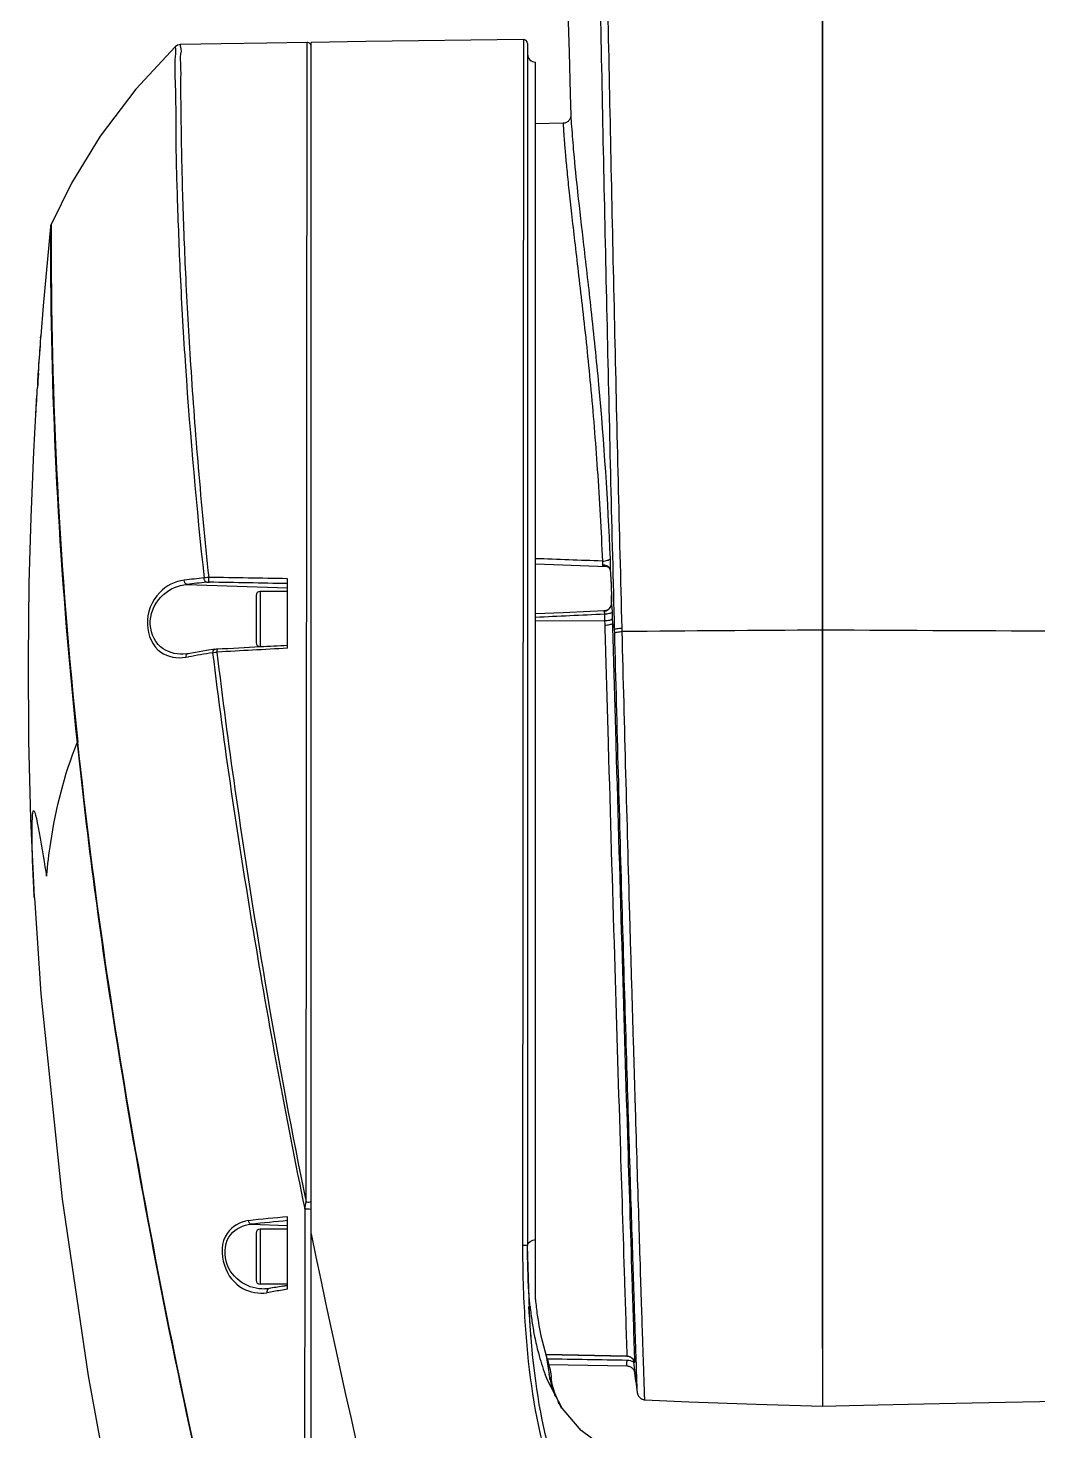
# Model space of a CAD drawing. Header units: millimetres. Extents: x 5828 to 6704, y 123 to 421.
# Drawn here: x 6334.33 to 6340.75, y 241.01 to 249.92 of the extents above; entities that cross this region are included whole.
import ezdxf

# ---------------------------------------------------------------- set-up
doc = ezdxf.new("R2010")
doc.units = ezdxf.units.MM
doc.layers.add('外形图', color=7, linetype='Continuous')

msp = doc.modelspace()

# ---------------------------------------------------------------- linework, layer by layer
at = {"layer": '外形图', "linetype": 'ByBlock'}
for p, q in [((6339.376, 241.5369), (6339.376, 267.3177)), ((6339.376, 264.4446), (6339.376, 241.1693)), ((6337.4757, 249.85), (6337.4698, 242.1933)), ((6336.0931, 242.4674), (6336.1006, 249.8319)), ((6336.126, 237.5193), (6336.126, 249.8323)), ((6337.501, 249.825), (6337.501, 242.1911)), ((6337.551, 241.8476), (6337.551, 249.7069)), ((6337.7726, 249.5042), (6337.7763, 249.3672)), ((6337.7273, 249.3184), (6337.551, 249.3153)), ((6337.7763, 249.3675), (6337.7762, 249.3652)), ((6334.469, 248.661), (6334.469, 248.6478)), ((6334.4731, 248.6761), (6334.4729, 248.6622)), ((6334.407, 247.9679), (6334.406, 247.9557)), ((6334.3883, 247.7102), (6334.3878, 247.7033)), ((6334.3908, 247.7102), (6334.3884, 247.7102)), ((6334.3922, 247.7674), (6334.3902, 247.7387)), ((6334.3939, 247.7883), (6334.3924, 247.7675)), ((6334.3867, 247.6816), (6334.3859, 247.6694)), ((6334.3889, 247.6816), (6334.3869, 247.6816)), ((6335.3359, 246.3895), (6335.976, 246.3673)), ((6335.976, 245.984), (6335.976, 246.4255)), ((6335.776, 246.3193), (6335.776, 246.0193)), ((6335.801, 246.3443), (6335.801, 245.9943)), ((6335.976, 246.3443), (6335.801, 246.3443)), ((6338.0335, 246.2661), (6338.0334, 246.2639)), ((6338.0337, 246.2661), (6338.0336, 246.2639)), ((6337.551, 246.1579), (6337.991, 246.1594)), ((6337.991, 246.1594), (6337.9918, 246.1312)), ((6338.0398, 246.1698), (6338.0406, 246.1412)), ((6338.0551, 246.0815), (6338.0546, 246.1034)), ((6338.1024, 246.09), (6338.1018, 246.1119)), ((6335.3283, 245.9263), (6335.3454, 245.9292)), ((6335.5131, 245.978), (6335.513, 245.9779)), ((6335.5269, 245.9592), (6335.5304, 245.9594)), ((6334.3666, 244.3984), (6334.3663, 244.4042)), ((6335.976, 241.913), (6335.976, 242.373)), ((6335.744, 242.3254), (6335.976, 242.3174)), ((6335.801, 242.2943), (6335.801, 241.9443)), ((6335.976, 242.2943), (6335.801, 242.2943)), ((6335.776, 242.2693), (6335.776, 241.9693)), ((6337.5154, 241.7112), (6337.501, 242.1911)), ((6335.976, 241.9443), (6335.801, 241.9443)), ((6335.9719, 241.9368), (6335.976, 241.9375)), ((6337.5122, 241.7666), (6337.5102, 241.8037)), ((6337.5148, 241.7231), (6337.5122, 241.7666)), ((6337.5176, 241.6815), (6337.5148, 241.7231)), ((6337.5216, 241.6241), (6337.5154, 241.7112)), ((6337.5202, 241.6483), (6337.5176, 241.6815)), ((6337.5231, 241.6131), (6337.5202, 241.6483)), ((6337.6172, 241.4998), (6337.6204, 241.4997)), ((6337.6174, 241.4993), (6338.1322, 241.4885)), ((6337.6204, 241.4997), (6338.1321, 241.4889)), ((6337.6352, 241.4352), (6338.1333, 241.4256)), ((6337.6366, 241.3869), (6337.6391, 241.3718)), ((6338.1714, 241.4681), (6338.1715, 241.4675)), ((6338.1715, 241.4675), (6338.1887, 241.33)), ((6338.1745, 241.4634), (6338.1744, 241.4634)), ((6337.6147, 241.3676), (6337.613, 241.3723)), ((6337.6271, 241.336), (6337.6148, 241.3675)), ((6337.7207, 241.1582), (6337.6271, 241.336)), ((6337.6419, 241.3546), (6337.6426, 241.3504)), ((6337.651, 241.3556), (6337.6511, 241.3513)), ((6337.6566, 241.3081), (6337.6511, 241.3513)), ((6338.1889, 241.3282), (6338.1822, 241.3794)), ((6338.1887, 241.33), (6338.1892, 241.326)), ((6338.1889, 241.3282), (6338.1988, 241.2543)), ((6338.1892, 241.326), (6338.1889, 241.3282)), ((6337.703, 241.1875), (6337.6948, 241.2041)), ((6337.6995, 241.1857), (6337.6949, 241.2038)), ((6337.7185, 241.156), (6337.703, 241.1875))]:
    msp.add_line(p, q, dxfattribs=at)
for points in [[(6337.7572, 250.0256), (6337.765, 249.7687), (6337.7726, 249.5042)], [(6337.4757, 249.85), (6336.4743, 249.8374), (6336.126, 249.8323)], [(6337.501, 249.825), (6337.4987, 249.8354), (6337.4924, 249.8439), (6337.4831, 249.849), (6337.4757, 249.85)], [(6335.2617, 249.8048), (6335.0119, 249.5359), (6334.7855, 249.237), (6334.6028, 248.9387), (6334.473, 248.6761)], [(6335.2957, 249.8189), (6335.2765, 249.8147), (6335.2617, 249.8047)], [(6336.1006, 249.8319), (6335.8432, 249.828), (6335.5533, 249.8233), (6335.2957, 249.8189)], [(6336.1153, 249.8274), (6336.1042, 249.8317), (6336.1006, 249.8319)], [(6336.126, 249.807), (6336.1232, 249.8185), (6336.1153, 249.8274)], [(6337.7762, 249.3652), (6337.7762, 249.3645), (6337.7761, 249.3635), (6337.776, 249.3624), (6337.7758, 249.3609), (6337.7755, 249.3591), (6337.775, 249.357), (6337.7744, 249.3545), (6337.7735, 249.3517), (6337.7722, 249.3485), (6337.7706, 249.345), (6337.7684, 249.3412), (6337.7656, 249.3374), (6337.7622, 249.3336), (6337.7583, 249.3299), (6337.7539, 249.3266), (6337.7489, 249.3237), (6337.7433, 249.3214), (6337.7373, 249.3196), (6337.7308, 249.3186), (6337.7273, 249.3184)], [(6334.469, 248.661), (6334.4221, 248.1598), (6334.4074, 247.9679)], [(6334.4731, 248.6761), (6334.4721, 248.6738), (6334.4702, 248.6677), (6334.4692, 248.6625), (6334.469, 248.661)], [(6334.3743, 247.469), (6334.3606, 247.2317), (6334.3432, 246.8152), (6334.3319, 246.3983), (6334.3264, 245.9198), (6334.3297, 245.3962), (6334.3427, 244.9009), (6334.3663, 244.4042)], [(6337.551, 246.52), (6337.7234, 246.5141), (6337.8896, 246.5081), (6338.0048, 246.5038)], [(6338.0048, 246.5038), (6338.0052, 246.5037), (6338.0064, 246.5035), (6338.0083, 246.5029), (6338.0108, 246.5019), (6338.0136, 246.5002), (6338.0164, 246.4981), (6338.0189, 246.4957), (6338.0208, 246.4932), (6338.0224, 246.4908), (6338.0236, 246.4884)], [(6338.0236, 246.4884), (6338.0245, 246.4861), (6338.025, 246.4842), (6338.0252, 246.4829)], [(6338.0252, 246.4828), (6338.0258, 246.4777), (6338.0273, 246.4627), (6338.0287, 246.4466), (6338.0299, 246.4296), (6338.031, 246.4119), (6338.0319, 246.3934), (6338.0327, 246.3745), (6338.0333, 246.3551), (6338.0336, 246.3356), (6338.0338, 246.3192)], [(6335.4745, 246.4338), (6335.4639, 246.433), (6335.454, 246.4318), (6335.4454, 246.4302)], [(6335.462, 246.4029), (6335.4663, 246.4032), (6335.4713, 246.4033), (6335.4767, 246.4033)], [(6338.0338, 246.3192), (6338.0338, 246.3041), (6338.0338, 246.2857), (6338.0335, 246.2661)], [(6337.9907, 246.2219), (6337.8983, 246.2175), (6337.728, 246.2097), (6337.551, 246.2019)], [(6338.0334, 246.2639), (6338.0328, 246.2595), (6338.0317, 246.2546), (6338.0299, 246.2497), (6338.0276, 246.2451), (6338.0248, 246.2407), (6338.0216, 246.2368), (6338.0181, 246.2333), (6338.0145, 246.2304), (6338.0108, 246.228), (6338.007, 246.226), (6338.0032, 246.2244), (6337.9994, 246.2233), (6337.9957, 246.2225), (6337.9923, 246.222), (6337.9907, 246.2219)], [(6335.3419, 245.9492), (6335.3349, 245.9481), (6335.3126, 245.9462)], [(6335.513, 245.9778), (6335.4605, 245.9692), (6335.3916, 245.9577), (6335.3419, 245.9492)], [(6335.4998, 245.955), (6335.5079, 245.9566), (6335.5171, 245.9581), (6335.5269, 245.9592)], [(6335.5131, 245.978), (6335.5184, 245.9787), (6335.5238, 245.9792), (6335.5293, 245.9796)], [(6334.638, 245.3836), (6334.6393, 245.3847), (6334.6409, 245.3858), (6334.6429, 245.3869)], [(6334.3666, 244.3984), (6334.4087, 243.788), (6334.5432, 242.4842), (6334.7076, 241.3627), (6334.9118, 240.253), (6335.1862, 238.9929), (6335.3708, 238.2317)], [(6335.8584, 241.9172), (6335.853, 241.9163), (6335.8309, 241.9143)], [(6338.1322, 241.4885), (6338.1361, 241.4883), (6338.1395, 241.4878), (6338.1429, 241.4871), (6338.1461, 241.4862), (6338.1492, 241.4851), (6338.1521, 241.4839), (6338.1549, 241.4825), (6338.1576, 241.4809), (6338.1601, 241.4793), (6338.1624, 241.4775), (6338.1646, 241.4757), (6338.1666, 241.4737), (6338.1685, 241.4718), (6338.1702, 241.4697), (6338.1717, 241.4677), (6338.1731, 241.4656), (6338.1744, 241.4635), (6338.1755, 241.4615), (6338.1765, 241.4595), (6338.1773, 241.4576), (6338.178, 241.4558), (6338.1785, 241.4543), (6338.179, 241.453), (6338.1792, 241.4519), (6338.1794, 241.4512), (6338.1795, 241.4507), (6338.1796, 241.4505)], [(6338.1333, 241.4256), (6338.1355, 241.4255), (6338.1404, 241.425), (6338.1453, 241.4239), (6338.1502, 241.4222), (6338.1549, 241.42), (6338.1594, 241.4173), (6338.1636, 241.4142), (6338.1674, 241.4107), (6338.1707, 241.4069), (6338.1736, 241.4029), (6338.1761, 241.3988), (6338.1781, 241.3946), (6338.1797, 241.3904), (6338.181, 241.3861), (6338.1819, 241.3818), (6338.1822, 241.3795)], [(6337.6948, 241.2041), (6337.6736, 241.2521), (6337.6566, 241.3081)], [(6338.1988, 241.2543), (6338.199, 241.253), (6338.1992, 241.2515), (6338.1995, 241.25), (6338.2, 241.2483), (6338.2005, 241.2465), (6338.2011, 241.2446), (6338.2018, 241.2427), (6338.2026, 241.2408), (6338.2035, 241.2389), (6338.2045, 241.2369), (6338.2056, 241.2349), (6338.2069, 241.2329), (6338.2084, 241.2309), (6338.21, 241.2289), (6338.2118, 241.2268), (6338.2138, 241.2248), (6338.2159, 241.2229), (6338.2182, 241.2211), (6338.2207, 241.2193), (6338.2234, 241.2176), (6338.2262, 241.2161), (6338.2292, 241.2148), (6338.2324, 241.2136), (6338.2357, 241.2126), (6338.2392, 241.2118), (6338.2428, 241.2113), (6338.246, 241.211)], [(6338.246, 241.211), (6338.527, 241.1986), (6338.9536, 241.1823), (6339.376, 241.1693)], [(6339.376, 241.1693), (6339.5461, 241.1737), (6339.7278, 241.1782), (6339.9194, 241.1827), (6340.1196, 241.1872), (6340.3269, 241.1916), (6340.5397, 241.1959), (6340.7566, 241.2001), (6340.976, 241.2042)], [(6339.376, 240.6656), (6339.3367, 240.667), (6339.1041, 240.6768), (6338.8834, 240.6903), (6338.6766, 240.7099), (6338.484, 240.7382), (6338.3039, 240.7784), (6338.1368, 240.8341), (6337.982, 240.9109), (6337.8418, 241.0161), (6337.7207, 241.1582)]]:
    msp.add_lwpolyline(points, dxfattribs=at)
for centre, radius, start, end in [((6337.551, 249.757), 0.05, 180, 270), ((6364.3948, 248.5731), 29.922, 179.82943, 186.11252), ((6360.5148, 245.9738), 26.1835, 175.65901, 176.09868), ((6360.6259, 245.965), 26.2953, 175.65835, 176.024), ((6346.0458, 246.9105), 11.6823, 175.99374, 176.41587), ((6341.5521, 247.259), 7.178, 176.16756, 176.39571), ((6335.1345, 247.7377), 0.7427, 178.64749, 180.85244), ((6360.7743, 245.9566), 26.4435, 176.34819, 176.7214), ((6360.9075, 245.9463), 26.5776, 176.3442, 176.68917), ((6335.1407, 247.6541), 0.7545, 178.84352, 181.01348), ((6335.1127, 247.6552), 0.7265, 176.20001, 177.91382), ((6334.1145, 144.9435), 101.6672, 87.822699, 88.062959), ((6337.187, 246.3886), 0.8438, 6.42083, 6.66196), ((6337.1293, 229.904), 16.6117, 95.81812, 96.25704), ((6337.148, 229.9268), 16.5621, 95.84295, 96.2815), ((6331.5739, -4.0597), 250.5239, 88.993172, 89.107879), ((6331.4075, 5.6476), 240.7901, 88.912859, 89.031691), ((6335.801, 246.3193), 0.025, 90, 180), ((6335.9306, 246.3049), 2.1034, 358.9418, 0.38759), ((6333.1334, 347.4165), 101.3308, 272.498642, 272.746927), ((6337.9813, 246.2748), 0.0561, 275.06788, 280.03213), ((6337.9813, 246.2749), 0.0562, 280.02917, 281.35914), ((6341.5319, 247.4074), 3.7138, 199.93476, 200.55586), ((6335.801, 246.0193), 0.025, 180, 270), ((6342.6715, -331.0362), 577.1443, 90.327157, 90.4535982), ((6338.4319, 227.8953), 18.2961, 99.22159, 99.71202), ((6346.7785, 46.0434), 200.2322, 93.092606, 93.220302), ((6337.2534, 228.2704), 14.1603, 95.1757, 96.18758), ((6337.2594, 228.225), 14.1816, 95.19224, 96.13411), ((6335.801, 242.2693), 0.025, 90, 180), ((6344.6468, 242.1646), 7.1771, 179.77115, 183.64627), ((6335.801, 241.9693), 0.025, 180, 270), ((6338.1613, 228.9729), 13.1475, 99.70422, 100.08772), ((6337.7728, 231.128), 10.9335, 99.92831, 100.1544), ((6338.4567, 227.198), 14.9226, 99.56925, 99.91328), ((6339.7412, 242.031), 2.2354, 185.83205, 188.3169), ((6339.4547, 241.9891), 1.9459, 188.31656, 190.89225), ((6339.3109, 241.9623), 1.7996, 190.92144, 191.26897), ((6339.1423, 241.9271), 1.6274, 191.21309, 194.92328), ((6339.0442, 241.9033), 1.5264, 195.00944, 200.36034), ((6338.5167, 241.5075), 0.3419, 189.18405, 189.45129), ((6338.1972, 241.3814), 0.0152, 175.93876, 187.30742), ((6333.0217, 240.6079), 4.6802, 9.17941, 9.39385), ((6335.1411, 240.9501), 2.5333, 8.80711, 9.09155), ((6337.6162, 241.3586), 0.035, 323.98831, 334.62281)]:
    msp.add_arc(centre, radius, start, end, dxfattribs=at)
for points, knots in [([(6338.0546, 246.1034), (6338.0386, 246.7255), (6338.0085, 247.9733), (6337.9686, 249.8488), (6337.9343, 251.7313), (6337.9068, 253.6173), (6337.8892, 255.1901), (6337.8783, 256.4482), (6337.8717, 257.3912), (6337.8667, 258.3339), (6337.8641, 259.1193), (6337.8626, 259.7476), (6337.8614, 260.219), (6337.866, 260.6904), (6337.8506, 261.0047), (6337.8356, 261.1611)], [0, 0, 0, 0, 0.123966, 0.248625, 0.373704, 0.499012, 0.624371, 0.687021, 0.749637, 0.812225, 0.874803, 0.906094, 0.937392, 0.968695, 1, 1, 1, 1]), ([(6338.1018, 246.1119), (6338.0859, 246.7337), (6338.0557, 247.9809), (6338.0155, 249.8556), (6337.9805, 251.7372), (6337.9521, 253.6225), (6337.9336, 255.1947), (6337.9217, 256.4524), (6337.9144, 257.3951), (6337.9082, 258.3375), (6337.9043, 259.2798), (6337.8992, 260.0651), (6337.9026, 260.6936), (6337.8851, 261.0077), (6337.8692, 261.1641)], [0, 0, 0, 0, 0.123954, 0.248597, 0.373663, 0.498964, 0.624324, 0.686977, 0.749598, 0.812192, 0.874778, 0.937377, 0.968687, 1, 1, 1, 1]), ([(6335.2617, 249.8047), (6335.267, 249.7849), (6335.2541, 249.7019), (6335.2666, 249.5229), (6335.2627, 249.2266), (6335.2747, 248.8254), (6335.2925, 248.3286), (6335.3399, 247.5187), (6335.3967, 246.8769), (6335.4454, 246.4302)], [0, 0, 0, 0, 0.018149, 0.072149, 0.160312, 0.280198, 0.428553, 0.601286, 1, 1, 1, 1]), ([(6335.2957, 249.8189), (6335.2906, 249.8195), (6335.303, 249.7851), (6335.291, 249.7525), (6335.2978, 249.6685), (6335.295, 249.5657), (6335.2971, 249.4293), (6335.2994, 249.1948), (6335.3076, 248.8368), (6335.326, 248.3387), (6335.3593, 247.7594), (6335.4066, 247.115), (6335.4503, 246.6662), (6335.4745, 246.4338)], [0, 0, 0, 0, 0.004517, 0.018102, 0.040691, 0.072092, 0.112022, 0.160213, 0.280098, 0.428433, 0.601174, 0.793371, 1, 1, 1, 1]), ([(6337.7273, 249.3184), (6337.727, 249.3184), (6337.7274, 249.3168), (6337.7271, 249.315), (6337.7275, 249.3108), (6337.7277, 249.3027), (6337.7287, 249.2883), (6337.73, 249.2666), (6337.732, 249.2386), (6337.7345, 249.2046), (6337.7377, 249.1645), (6337.7433, 249.0991), (6337.7524, 249.0028), (6337.7661, 248.8702), (6337.7832, 248.7156), (6337.8036, 248.5401), (6337.8267, 248.3447), (6337.8612, 248.0483), (6337.9045, 247.6381), (6337.9476, 247.1049), (6337.9685, 246.7314), (6337.9771, 246.5372)], [0, 0, 0, 0, 0.00028, 0.001114, 0.002505, 0.004457, 0.010045, 0.017862, 0.027885, 0.040107, 0.054528, 0.071091, 0.110628, 0.158444, 0.214248, 0.277659, 0.348256, 0.425545, 0.598204, 0.791267, 1, 1, 1, 1]), ([(6337.7763, 249.3672), (6337.7769, 249.3439), (6337.7829, 249.2661), (6337.7956, 249.1039), (6337.8215, 248.8529), (6337.8596, 248.5193), (6337.9074, 248.1114), (6337.9754, 247.4484), (6338.0098, 246.9208), (6338.0258, 246.5524)], [0, 0, 0, 0, 0.024732, 0.082721, 0.172749, 0.292566, 0.439098, 0.608605, 1, 1, 1, 1]), ([(6334.469, 248.6478), (6334.4689, 248.5384), (6334.471, 247.4488), (6334.5354, 246.3585), (6334.6381, 245.3836)], [0, 0, 0, 0, 0.100387, 1, 1, 1, 1]), ([(6334.4065, 247.9557), (6334.4065, 247.9577), (6334.4067, 247.9618), (6334.4069, 247.9659), (6334.407, 247.9679)], [0, 0, 0, 0, 0.498993, 1, 1, 1, 1]), ([(6334.3743, 247.4812), (6334.3743, 247.4792), (6334.3742, 247.4751), (6334.3741, 247.471), (6334.3741, 247.469)], [0, 0, 0, 0, 0.500911, 1, 1, 1, 1]), ([(6337.9771, 246.5372), (6337.9881, 246.5377), (6338.0034, 246.5397), (6338.0195, 246.5458), (6338.025, 246.5501), (6338.0258, 246.5524)], [0, 0, 0, 0, 0.633819, 0.859449, 1, 1, 1, 1]), ([(6338.0258, 246.5524), (6338.0261, 246.5467), (6338.0267, 246.5248), (6338.0263, 246.5028), (6338.0251, 246.4865)], [0, 0, 0, 0, 0.257458, 1, 1, 1, 1]), ([(6337.9771, 246.5372), (6337.9783, 246.5317), (6337.9789, 246.5242), (6337.9781, 246.5169), (6337.9778, 246.5152)], [0, 0, 0, 0, 0.770117, 1, 1, 1, 1]), ([(6337.9778, 246.5152), (6337.9773, 246.513), (6337.9813, 246.5065), (6337.9923, 246.5049), (6338.0004, 246.504), (6338.0048, 246.5038)], [0, 0, 0, 0, 0.215178, 0.590825, 1, 1, 1, 1]), ([(6337.9778, 246.5152), (6337.9856, 246.5146), (6337.9959, 246.5125), (6338.0053, 246.5082), (6338.0074, 246.507)], [0, 0, 0, 0, 0.764313, 1, 1, 1, 1]), ([(6338.0074, 246.507), (6338.0098, 246.5057), (6338.0175, 246.5009), (6338.024, 246.4929), (6338.0251, 246.4865)], [0, 0, 0, 0, 0.293872, 1, 1, 1, 1]), ([(6338.0251, 246.4865), (6338.0251, 246.4859), (6338.0251, 246.4846), (6338.0252, 246.4834), (6338.0252, 246.4828)], [0, 0, 0, 0, 0.526026, 1, 1, 1, 1]), ([(6338.0255, 246.483), (6338.0268, 246.4711), (6338.0319, 246.4166), (6338.0337, 246.3619), (6338.034, 246.3192)], [0, 0, 0, 0, 0.218857, 1, 1, 1, 1]), ([(6335.3188, 246.4168), (6335.261, 246.4093), (6335.1344, 246.3444), (6335.0552, 246.1439), (6335.1413, 245.939), (6335.275, 245.9187), (6335.3281, 245.9263)], [0, 0, 0, 0, 0.233211, 0.524319, 0.785411, 1, 1, 1, 1]), ([(6335.3126, 245.9462), (6335.2624, 245.9444), (6335.1434, 245.9767), (6335.0758, 246.1647), (6335.1676, 246.3356), (6335.2825, 246.3844), (6335.3359, 246.3895)], [0, 0, 0, 0, 0.222623, 0.484231, 0.762561, 1, 1, 1, 1]), ([(6335.3359, 246.3895), (6335.3309, 246.3903), (6335.3212, 246.3989), (6335.3187, 246.4105), (6335.3188, 246.4168)], [0, 0, 0, 0, 0.449893, 1, 1, 1, 1]), ([(6335.462, 246.4029), (6335.457, 246.4037), (6335.4488, 246.4134), (6335.4453, 246.4241), (6335.4454, 246.4302)], [0, 0, 0, 0, 0.453425, 1, 1, 1, 1]), ([(6335.4767, 246.4033), (6335.4741, 246.4063), (6335.4755, 246.4179), (6335.4742, 246.4275), (6335.4745, 246.4338)], [0, 0, 0, 0, 0.37774, 1, 1, 1, 1]), ([(6337.9907, 246.2219), (6337.9893, 246.2219), (6337.9869, 246.2224), (6337.9857, 246.2195), (6337.9862, 246.219)], [0, 0, 0, 0, 0.649362, 1, 1, 1, 1]), ([(6337.9862, 246.219), (6337.9868, 246.2181), (6337.9892, 246.2128), (6337.9896, 246.2068), (6337.9896, 246.2021)], [0, 0, 0, 0, 0.18676, 1, 1, 1, 1]), ([(6337.9896, 246.2021), (6338.0006, 246.2025), (6338.0158, 246.2038), (6338.0316, 246.2082), (6338.0375, 246.2111), (6338.0385, 246.213)], [0, 0, 0, 0, 0.650362, 0.874412, 1, 1, 1, 1]), ([(6337.9923, 246.2199), (6338.0031, 246.222), (6338.0233, 246.2325), (6338.0331, 246.2536), (6338.0336, 246.2639)], [0, 0, 0, 0, 0.517199, 1, 1, 1, 1]), ([(6338.0335, 246.2661), (6338.0335, 246.2657), (6338.0335, 246.265), (6338.0336, 246.2643), (6338.0336, 246.2639)], [0, 0, 0, 0, 0.470712, 1, 1, 1, 1]), ([(6338.0336, 246.2639), (6338.0343, 246.2609), (6338.0371, 246.244), (6338.038, 246.2269), (6338.0385, 246.213)], [0, 0, 0, 0, 0.179555, 1, 1, 1, 1]), ([(6337.991, 246.1594), (6338.002, 246.1598), (6338.0171, 246.161), (6338.0329, 246.1652), (6338.0388, 246.1679), (6338.0398, 246.1698)], [0, 0, 0, 0, 0.652262, 0.876166, 1, 1, 1, 1]), ([(6337.9918, 246.1312), (6338.0028, 246.1315), (6338.0179, 246.1327), (6338.0337, 246.1368), (6338.0396, 246.1394), (6338.0406, 246.1412)], [0, 0, 0, 0, 0.653463, 0.877282, 1, 1, 1, 1]), ([(6337.9918, 246.1312), (6337.9937, 246.0682), (6338.0011, 245.8143), (6338.0082, 245.5603), (6338.0137, 245.3693)], [0, 0, 0, 0, 0.247933, 1, 1, 1, 1]), ([(6338.0406, 246.1412), (6338.0425, 246.0775), (6338.0499, 245.8207), (6338.0571, 245.5638), (6338.0625, 245.3707)], [0, 0, 0, 0, 0.247919, 1, 1, 1, 1]), ([(6338.0546, 246.1034), (6338.0556, 246.105), (6338.0613, 246.107), (6338.0766, 246.1106), (6338.0912, 246.1116), (6338.1018, 246.1119)], [0, 0, 0, 0, 0.119264, 0.342005, 1, 1, 1, 1]), ([(6338.0551, 246.0815), (6338.0562, 246.0831), (6338.0619, 246.0851), (6338.0772, 246.0886), (6338.0918, 246.0896), (6338.1024, 246.09)], [0, 0, 0, 0, 0.118924, 0.341635, 1, 1, 1, 1]), ([(6338.1988, 241.2543), (6338.1998, 241.2463), (6338.1971, 241.29), (6338.1971, 241.3093), (6338.1943, 241.3813), (6338.1912, 241.4858), (6338.1855, 241.6547), (6338.1787, 241.8642), (6338.1668, 242.226), (6338.1497, 242.7647), (6338.1274, 243.4976), (6338.1032, 244.319), (6338.0786, 245.1903), (6338.0629, 245.7835), (6338.0551, 246.0815)], [0, 0, 0, 0, 0.00504, 0.01136, 0.020174, 0.045154, 0.079718, 0.123513, 0.175998, 0.304291, 0.458529, 0.631413, 0.814785, 1, 1, 1, 1]), ([(6338.246, 241.211), (6338.2465, 241.2112), (6338.2452, 241.2141), (6338.2462, 241.218), (6338.2453, 241.2262), (6338.2452, 241.2369), (6338.2446, 241.2509), (6338.2438, 241.2756), (6338.2425, 241.314), (6338.2407, 241.3691), (6338.2385, 241.436), (6338.236, 241.5146), (6338.2318, 241.6421), (6338.2257, 241.8288), (6338.2175, 242.0838), (6338.2082, 242.3778), (6338.1979, 242.7072), (6338.1869, 243.0682), (6338.1753, 243.4566), (6338.1632, 243.8676), (6338.1465, 244.4468), (6338.1258, 245.1896), (6338.1102, 245.7888), (6338.1024, 246.09)], [0, 0, 0, 0, 0.00032, 0.001279, 0.002875, 0.005105, 0.007966, 0.011454, 0.020293, 0.031592, 0.045317, 0.061437, 0.079914, 0.123731, 0.176227, 0.236728, 0.304516, 0.378808, 0.458724, 0.543308, 0.631555, 0.81486, 1, 1, 1, 1]), ([(6343.6479, 246.078), (6343.2919, 246.0799), (6341.868, 246.0873), (6340.444, 246.094), (6339.376, 246.0986)], [0, 0, 0, 0, 0.249984, 1, 1, 1, 1]), ([(6335.3419, 245.9492), (6335.3377, 245.9483), (6335.3295, 245.9414), (6335.3281, 245.9315), (6335.3283, 245.9263)], [0, 0, 0, 0, 0.450101, 1, 1, 1, 1]), ([(6335.513, 245.9778), (6335.5089, 245.977), (6335.5009, 245.9699), (6335.4997, 245.9601), (6335.4998, 245.955)], [0, 0, 0, 0, 0.44386, 1, 1, 1, 1]), ([(6335.4998, 245.955), (6335.5704, 245.3652), (6335.7489, 244.1848), (6335.9625, 243.0104), (6336.0849, 242.4236)], [0, 0, 0, 0, 0.497714, 1, 1, 1, 1]), ([(6335.5272, 245.97), (6335.527, 245.9683), (6335.5269, 245.9647), (6335.5269, 245.9611), (6335.5269, 245.9592)], [0, 0, 0, 0, 0.478107, 1, 1, 1, 1]), ([(6335.5269, 245.9592), (6335.5606, 245.6685), (6335.7192, 244.4999), (6335.9148, 243.336), (6336.0931, 242.4674)], [0, 0, 0, 0, 0.248165, 1, 1, 1, 1]), ([(6335.5293, 245.9795), (6335.5283, 245.979), (6335.5279, 245.975), (6335.5273, 245.9722), (6335.5272, 245.97)], [0, 0, 0, 0, 0.326514, 1, 1, 1, 1]), ([(6334.4443, 244.5372), (6334.4512, 244.6083), (6334.4856, 244.896), (6334.5567, 245.1808), (6334.6381, 245.3836)], [0, 0, 0, 0, 0.246297, 1, 1, 1, 1]), ([(6334.638, 245.3836), (6334.7027, 244.7696), (6335.0325, 242.2974), (6335.594, 239.8616), (6336.0791, 238.0498)], [0, 0, 0, 0, 0.247642, 1, 1, 1, 1]), ([(6336.0802, 238.0544), (6335.9191, 238.6592), (6335.3051, 241.0737), (6334.839, 243.5313), (6334.6429, 245.3869)], [0, 0, 0, 0, 0.251176, 1, 1, 1, 1]), ([(6338.0137, 245.3693), (6338.0264, 244.923), (6338.0513, 244.0831), (6338.0859, 242.9492), (6338.1128, 242.1021), (6338.1275, 241.6485), (6338.1321, 241.4889)], [0, 0, 0, 0, 0.345075, 0.649286, 0.876618, 1, 1, 1, 1]), ([(6338.0625, 245.3707), (6338.0752, 244.9192), (6338.1002, 244.0697), (6338.1347, 242.9228), (6338.1615, 242.0661), (6338.1763, 241.6075), (6338.1808, 241.4461)], [0, 0, 0, 0, 0.345111, 0.649349, 0.876667, 1, 1, 1, 1]), ([(6334.3663, 244.4041), (6334.359, 244.529), (6334.3511, 244.6699), (6334.3536, 245.1267), (6334.4196, 244.6748), (6334.4443, 244.5372)], [0, 0, 0, 0, 0.389538, 0.564618, 1, 1, 1, 1]), ([(6336.0931, 242.4674), (6336.1009, 242.4675), (6336.108, 242.4641), (6336.126, 242.4698), (6336.126, 242.4666)], [0, 0, 0, 0, 0.714074, 1, 1, 1, 1]), ([(6336.0849, 242.4236), (6336.0861, 242.0482), (6336.0816, 240.5917), (6336.0794, 239.1354), (6336.0802, 238.0544)], [0, 0, 0, 0, 0.257803, 1, 1, 1, 1]), ([(6336.0849, 242.4236), (6336.0942, 242.423), (6336.1034, 242.4264), (6336.126, 242.4206), (6336.126, 242.425)], [0, 0, 0, 0, 0.678166, 1, 1, 1, 1]), ([(6335.7271, 242.3483), (6335.6751, 242.3417), (6335.5539, 242.2719), (6335.5502, 242.0601), (6335.6701, 241.9042), (6335.7936, 241.8826), (6335.8451, 241.8902)], [0, 0, 0, 0, 0.222918, 0.512061, 0.778684, 1, 1, 1, 1]), ([(6335.8309, 241.9142), (6335.7816, 241.9125), (6335.6719, 241.9429), (6335.5628, 242.0822), (6335.5849, 242.2719), (6335.6961, 242.321), (6335.744, 242.3254)], [0, 0, 0, 0, 0.232839, 0.501601, 0.773139, 1, 1, 1, 1]), ([(6335.744, 242.3254), (6335.7398, 242.3261), (6335.731, 242.3328), (6335.7278, 242.3427), (6335.7272, 242.3483)], [0, 0, 0, 0, 0.434952, 1, 1, 1, 1]), ([(6337.4698, 242.1933), (6337.477, 242.1934), (6337.4839, 242.1911), (6337.5011, 242.1944), (6337.501, 242.1911)], [0, 0, 0, 0, 0.688005, 1, 1, 1, 1]), ([(6337.5174, 241.8038), (6337.5143, 241.8341), (6337.5036, 241.9629), (6337.501, 242.0923), (6337.501, 242.1911)], [0, 0, 0, 0, 0.235519, 1, 1, 1, 1]), ([(6335.8584, 241.9172), (6335.8552, 241.9166), (6335.8485, 241.9121), (6335.8459, 241.9048), (6335.8452, 241.9009)], [0, 0, 0, 0, 0.447462, 1, 1, 1, 1]), ([(6335.9451, 241.9323), (6335.9496, 241.9331), (6335.9585, 241.9346), (6335.9675, 241.9361), (6335.9719, 241.9368)], [0, 0, 0, 0, 0.499128, 1, 1, 1, 1]), ([(6335.8452, 241.9009), (6335.8449, 241.8991), (6335.8447, 241.8955), (6335.8449, 241.892), (6335.8452, 241.8903)], [0, 0, 0, 0, 0.51112, 1, 1, 1, 1]), ([(6337.551, 241.8476), (6337.5542, 241.8146), (6337.5684, 241.6935), (6337.5938, 241.5735), (6337.6202, 241.4888)], [0, 0, 0, 0, 0.272013, 1, 1, 1, 1]), ([(6337.4843, 241.7081), (6337.5188, 241.1708), (6337.6457, 240.4371), (6338.2361, 239.8704), (6338.709, 239.6081), (6339.1065, 239.5147), (6339.3714, 239.4693)], [0, 0, 0, 0, 0.500847, 0.625647, 0.749961, 1, 1, 1, 1]), ([(6339.376, 239.4905), (6339.1204, 239.5356), (6338.6138, 239.6484), (6337.7269, 240.2631), (6337.5622, 241.1079), (6337.5216, 241.6241)], [0, 0, 0, 0, 0.251459, 0.49837, 1, 1, 1, 1]), ([(6338.1321, 241.4889), (6338.1322, 241.4888), (6338.1322, 241.4887), (6338.1323, 241.4885), (6338.1322, 241.4885)], [0, 0, 0, 0, 0.755818, 1, 1, 1, 1]), ([(6338.1321, 241.4889), (6338.1437, 241.4887), (6338.1675, 241.4799), (6338.1794, 241.4575), (6338.1808, 241.4461)], [0, 0, 0, 0, 0.50286, 1, 1, 1, 1]), ([(6338.1333, 241.4256), (6338.133, 241.4256), (6338.1333, 241.4274), (6338.1328, 241.4292), (6338.133, 241.4334), (6338.1328, 241.4404), (6338.133, 241.4505), (6338.1332, 241.4588), (6338.1334, 241.4629)], [0, 0, 0, 0, 0.023214, 0.089711, 0.195326, 0.332977, 0.665784, 1, 1, 1, 1]), ([(6338.1744, 241.4634), (6338.1743, 241.4635), (6338.1742, 241.4638), (6338.1742, 241.464), (6338.1741, 241.4642)], [0, 0, 0, 0, 0.370122, 1, 1, 1, 1]), ([(6338.1746, 241.4644), (6338.1746, 241.4642), (6338.1746, 241.4638), (6338.1746, 241.4634), (6338.1745, 241.4634)], [0, 0, 0, 0, 0.697521, 1, 1, 1, 1]), ([(6338.1808, 241.4461), (6338.1809, 241.4457), (6338.181, 241.4444), (6338.1794, 241.4476), (6338.1797, 241.4493), (6338.1794, 241.4513)], [0, 0, 0, 0, 0.157853, 0.226278, 1, 1, 1, 1]), ([(6337.651, 241.3556), (6337.6509, 241.3535), (6337.6502, 241.3494), (6337.6488, 241.3454), (6337.6479, 241.3435)], [0, 0, 0, 0, 0.493588, 1, 1, 1, 1]), ([(6337.6494, 241.3723), (6337.6498, 241.3695), (6337.6505, 241.3639), (6337.6509, 241.3583), (6337.651, 241.3556)], [0, 0, 0, 0, 0.504176, 1, 1, 1, 1]), ([(6337.6666, 241.2593), (6337.6685, 241.2544), (6337.6723, 241.245), (6337.6763, 241.2356), (6337.6783, 241.2311)], [0, 0, 0, 0, 0.510846, 1, 1, 1, 1])]:
    msp.add_open_spline(points, degree=3, knots=knots, dxfattribs=at)
for points in [[(6337.9896, 246.2021), (6337.9901, 246.1879), (6337.9905, 246.1737), (6337.991, 246.1594)], [(6338.0385, 246.213), (6338.0389, 246.1986), (6338.0393, 246.1842), (6338.0398, 246.1698)], [(6335.5293, 245.9795), (6335.6199, 245.9844), (6335.7104, 245.9893), (6335.801, 245.9942)], [(6335.801, 245.9942), (6335.8593, 245.9973), (6335.9177, 246.0004), (6335.976, 246.0034)], [(6336.0849, 242.4236), (6336.0876, 242.4382), (6336.0904, 242.4528), (6336.0931, 242.4674)], [(6336.126, 242.2636), (6336.4466, 240.7081), (6336.8308, 239.1658), (6337.2341, 237.6297)], [(6337.501, 242.1911), (6337.501, 242.2118), (6337.5304, 242.2272), (6337.551, 242.2276)], [(6337.6202, 241.4888), (6337.6321, 241.4506), (6337.6436, 241.4119), (6337.6494, 241.3723)], [(6337.6202, 241.4888), (6337.6254, 241.4548), (6337.631, 241.4209), (6337.6366, 241.3869)], [(6337.6252, 241.4712), (6337.7946, 241.4685), (6337.964, 241.4657), (6338.1334, 241.4629)], [(6338.1334, 241.4629), (6338.1473, 241.4627), (6338.1617, 241.4586), (6338.1736, 241.4513)], [(6337.6446, 241.338), (6337.649, 241.3111), (6337.6569, 241.2847), (6337.6666, 241.2593)]]:
    msp.add_open_spline(points, degree=3, dxfattribs=at)

doc.saveas('drawing.dxf')
